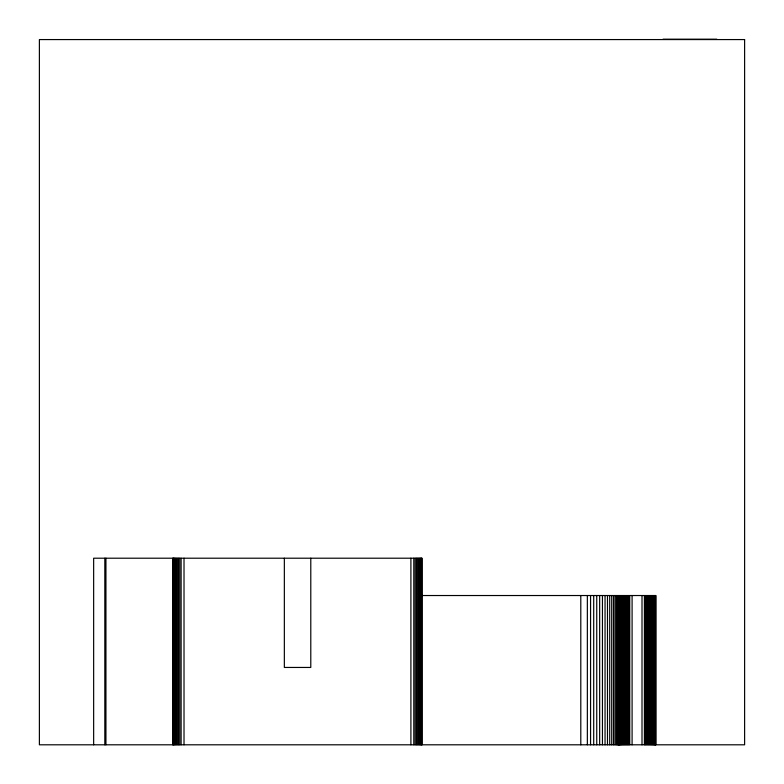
<?xml version="1.0" encoding="UTF-8"?>
<svg xmlns="http://www.w3.org/2000/svg" width="784" height="784" viewBox="0 0 784 784"><rect width="100%" height="100%" fill="white"/><g stroke="black" fill="none" stroke-linecap="round" stroke-linejoin="round"><path stroke-width="1.18" d="M663.058 39.2L716.792 39.2M421.841 595.526L655.855 595.526L655.855 744.8M655.64 595.526L655.64 744.8M655.385 595.526L655.385 744.8M655.022 595.526L655.022 744.8M654.552 595.526L654.552 744.8M653.993 595.526L653.993 744.8M653.346 595.526L653.346 744.8M652.611 595.526L652.611 744.8M651.798 595.526L651.798 744.8M650.906 595.526L650.906 744.8M649.946 595.526L649.946 744.8M648.927 595.526L648.927 744.8M647.858 595.526L647.858 744.8M646.741 595.526L646.741 744.8M645.585 595.526L645.585 744.8M644.409 595.526L644.409 744.8M642.008 595.526L642.008 744.8M632.09 595.526L632.09 744.8M629.738 595.526L629.738 744.8M628.582 595.526L628.582 744.8M627.455 595.526L627.455 744.8M626.367 595.526L626.367 744.8M625.318 595.526L625.318 744.8M624.319 595.526L624.319 744.8M623.378 595.526L623.378 744.8M622.506 595.526L622.506 744.8M621.702 595.526L621.702 744.8M620.987 595.526L620.987 744.8M620.35 595.526L620.35 744.8M619.801 595.526L619.801 744.8M619.35 595.526L619.35 744.8M618.997 595.526L618.997 744.8M618.743 595.526L618.743 744.8M618.537 595.526L618.537 744.8M617.959 595.526L617.959 744.8M617.253 595.526L617.253 744.8M616.263 595.526L616.263 744.8M614.999 595.526L614.999 744.8M613.48 595.526L613.48 744.8M611.706 595.526L611.706 744.8M609.707 595.526L609.707 744.8M607.482 595.526L607.482 744.8M605.052 595.526L605.052 744.8M602.445 595.526L602.445 744.8M599.662 595.526L599.662 744.8M596.742 595.526L596.742 744.8M593.704 595.526L593.704 744.8M590.568 595.526L590.568 744.8M587.353 595.526L587.353 744.8M580.797 595.526L580.797 744.8M422.066 744.8L422.066 558.208L93.649 558.208L93.649 744.8M421.684 558.208L421.684 744.8M421.224 558.208L421.224 744.8M420.577 558.208L420.577 744.8M419.763 558.208L419.763 744.8M418.803 558.208L418.803 744.8M417.705 558.208L417.705 744.8M416.49 558.208L416.49 744.8M415.177 558.208L415.177 744.8M413.795 558.208L413.795 744.8M410.904 558.208L410.904 744.8M310.787 558.208L310.787 667.449L284.347 667.449L284.347 558.208M184.015 558.208L184.015 744.8M181.114 558.208L181.114 744.8M179.722 558.208L179.722 744.8M178.409 558.208L178.409 744.8M177.194 558.208L177.194 744.8M176.096 558.208L176.096 744.8M175.126 558.208L175.126 744.8M174.313 558.208L174.313 744.8M173.666 558.208L173.666 744.8M173.195 558.208L173.195 744.8M172.813 558.208L172.813 744.8M105.938 558.208L105.938 744.8M104.821 558.208L104.821 744.8M744.614 39.572L39.386 39.572L39.386 744.8L744.614 744.8L744.614 39.572"/></g></svg>
